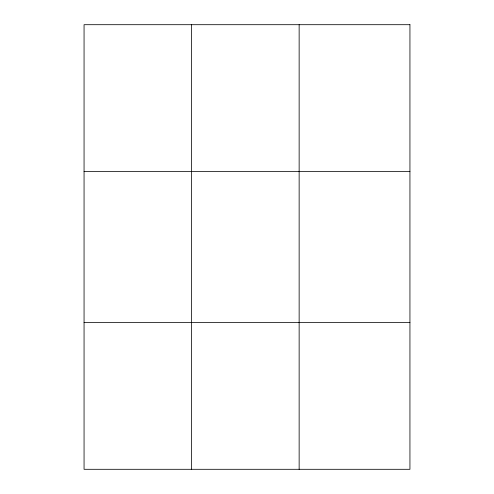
<?xml version="1.0" encoding="UTF-8"?>
<svg xmlns="http://www.w3.org/2000/svg" width="494" height="494" viewBox="0 0 494 494"><rect width="100%" height="100%" fill="white"/><g stroke="black" fill="none" stroke-linecap="round" stroke-linejoin="round"><path stroke-width="0.74" d="M191.598 24.7L191.598 469.3M299.142 24.7L299.142 469.3M84.06 171.418L409.94 171.418M84.06 322.582L409.94 322.582M409.94 24.7L409.94 469.3L84.06 469.3L84.06 24.7L409.94 24.7"/></g></svg>
